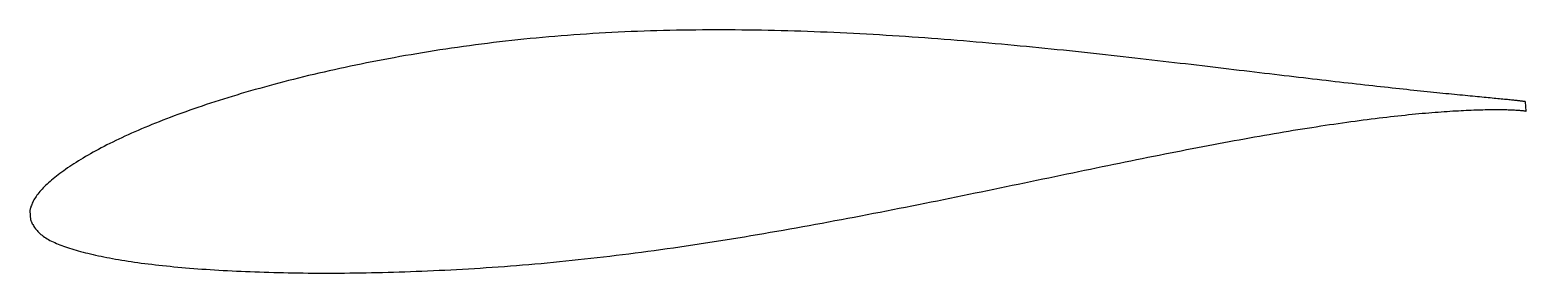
# Model space of a CAD drawing. Header units: metres. Extents: x -24 to 48.8, y -4.5 to 7.4.
import ezdxf

# ---------------------------------------------------------------- set-up
doc = ezdxf.new("R2010")
doc.units = ezdxf.units.M

msp = doc.modelspace()

# ---------------------------------------------------------------- linework, layer by layer
msp.add_lwpolyline([(48.722, 3.859), (48.72, 3.859), (48.716, 3.86), (48.709, 3.862), (48.699, 3.864), (48.686, 3.866), (48.671, 3.868), (48.653, 3.871), (48.632, 3.874), (48.608, 3.877), (48.581, 3.881), (48.551, 3.885), (48.519, 3.889), (48.484, 3.893), (48.446, 3.897), (48.406, 3.902), (48.362, 3.907), (48.316, 3.912), (48.267, 3.917), (48.215, 3.923), (48.161, 3.928), (48.103, 3.934), (48.044, 3.94), (47.981, 3.947), (47.915, 3.953), (47.847, 3.96), (47.776, 3.967), (47.702, 3.974), (47.626, 3.981), (47.547, 3.989), (47.465, 3.997), (47.38, 4.005), (47.293, 4.014), (47.203, 4.022), (47.11, 4.031), (47.015, 4.04), (46.917, 4.049), (46.816, 4.059), (46.713, 4.069), (46.607, 4.079), (46.498, 4.089), (46.387, 4.1), (46.273, 4.111), (46.157, 4.122), (46.037, 4.134), (45.916, 4.145), (45.791, 4.157), (45.664, 4.17), (45.535, 4.182), (45.403, 4.195), (45.268, 4.208), (45.131, 4.222), (44.991, 4.236), (44.849, 4.25), (44.704, 4.265), (44.557, 4.279), (44.407, 4.294), (44.255, 4.31), (44.1, 4.326), (43.943, 4.342), (43.783, 4.358), (43.621, 4.375), (43.457, 4.393), (43.29, 4.41), (43.12, 4.428), (42.949, 4.446), (42.774, 4.465), (42.598, 4.484), (42.419, 4.503), (42.238, 4.523), (42.055, 4.543), (41.869, 4.563), (41.681, 4.584), (41.49, 4.605), (41.298, 4.627), (41.103, 4.648), (40.906, 4.67), (40.706, 4.693), (40.505, 4.716), (40.301, 4.739), (40.095, 4.762), (39.887, 4.786), (39.677, 4.81), (39.465, 4.834), (39.25, 4.859), (39.034, 4.884), (38.815, 4.91), (38.594, 4.936), (38.372, 4.962), (38.147, 4.988), (37.92, 5.014), (37.692, 5.041), (37.461, 5.069), (37.228, 5.096), (36.993, 5.124), (36.757, 5.152), (36.519, 5.18), (36.278, 5.209), (36.036, 5.238), (35.792, 5.267), (35.546, 5.296), (35.298, 5.326), (35.049, 5.355), (34.798, 5.385), (34.545, 5.415), (34.29, 5.446), (34.034, 5.477), (33.776, 5.507), (33.516, 5.539), (33.254, 5.57), (32.991, 5.601), (32.727, 5.632), (32.46, 5.664), (32.193, 5.696), (31.923, 5.727), (31.652, 5.759), (31.38, 5.791), (31.106, 5.823), (30.831, 5.855), (30.554, 5.887), (30.276, 5.919), (29.996, 5.951), (29.715, 5.983), (29.433, 6.015), (29.149, 6.047), (28.864, 6.079), (28.578, 6.111), (28.291, 6.143), (28.002, 6.174), (27.712, 6.206), (27.421, 6.237), (27.129, 6.269), (26.835, 6.3), (26.541, 6.33), (26.245, 6.361), (25.949, 6.392), (25.651, 6.423), (25.352, 6.453), (25.052, 6.483), (24.751, 6.512), (24.45, 6.542), (24.147, 6.571), (23.844, 6.6), (23.539, 6.628), (23.234, 6.657), (22.928, 6.684), (22.621, 6.712), (22.313, 6.739), (22.005, 6.766), (21.695, 6.792), (21.385, 6.818), (21.075, 6.844), (20.763, 6.869), (20.452, 6.893), (20.139, 6.917), (19.826, 6.94), (19.512, 6.963), (19.198, 6.986), (18.883, 7.008), (18.568, 7.029), (18.252, 7.05), (17.936, 7.07), (17.62, 7.09), (17.303, 7.109), (16.985, 7.127), (16.668, 7.145), (16.35, 7.162), (16.032, 7.179), (15.713, 7.195), (15.394, 7.21), (15.075, 7.225), (14.756, 7.238), (14.437, 7.252), (14.117, 7.264), (13.798, 7.276), (13.478, 7.287), (13.158, 7.297), (12.839, 7.306), (12.519, 7.315), (12.199, 7.323), (11.879, 7.33), (11.56, 7.336), (11.24, 7.341), (10.921, 7.346), (10.601, 7.35), (10.282, 7.352), (9.963, 7.354), (9.644, 7.355), (9.326, 7.356), (9.007, 7.355), (8.689, 7.353), (8.372, 7.35), (8.054, 7.347), (7.737, 7.342), (7.421, 7.337), (7.105, 7.33), (6.789, 7.323), (6.474, 7.315), (6.159, 7.305), (5.845, 7.295), (5.531, 7.283), (5.218, 7.271), (4.905, 7.257), (4.593, 7.243), (4.282, 7.227), (3.971, 7.211), (3.661, 7.193), (3.352, 7.174), (3.043, 7.155), (2.736, 7.134), (2.429, 7.112), (2.122, 7.089), (1.817, 7.065), (1.512, 7.041), (1.209, 7.015), (0.906, 6.988), (0.604, 6.959), (0.303, 6.93), (0.003, 6.9), (-0.296, 6.869), (-0.594, 6.837), (-0.891, 6.804), (-1.187, 6.77), (-1.482, 6.735), (-1.775, 6.699), (-2.068, 6.662), (-2.36, 6.624), (-2.65, 6.585), (-2.939, 6.545), (-3.227, 6.504), (-3.514, 6.463), (-3.799, 6.421), (-4.083, 6.378), (-4.366, 6.333), (-4.648, 6.289), (-4.928, 6.243), (-5.207, 6.196), (-5.485, 6.149), (-5.761, 6.101), (-6.036, 6.053), (-6.309, 6.003), (-6.581, 5.953), (-6.852, 5.903), (-7.121, 5.851), (-7.388, 5.8), (-7.654, 5.747), (-7.918, 5.694), (-8.181, 5.64), (-8.443, 5.585), (-8.702, 5.53), (-8.96, 5.475), (-9.217, 5.419), (-9.471, 5.362), (-9.724, 5.304), (-9.976, 5.246), (-10.226, 5.188), (-10.473, 5.129), (-10.72, 5.069), (-10.964, 5.009), (-11.206, 4.948), (-11.447, 4.887), (-11.686, 4.825), (-11.923, 4.763), (-12.159, 4.701), (-12.392, 4.638), (-12.623, 4.574), (-12.853, 4.51), (-13.08, 4.446), (-13.306, 4.381), (-13.53, 4.316), (-13.752, 4.251), (-13.971, 4.185), (-14.189, 4.119), (-14.405, 4.052), (-14.618, 3.986), (-14.83, 3.919), (-15.039, 3.851), (-15.247, 3.784), (-15.452, 3.716), (-15.655, 3.648), (-15.856, 3.579), (-16.055, 3.511), (-16.252, 3.442), (-16.447, 3.373), (-16.639, 3.304), (-16.829, 3.235), (-17.017, 3.165), (-17.203, 3.095), (-17.386, 3.025), (-17.567, 2.955), (-17.746, 2.885), (-17.923, 2.815), (-18.097, 2.745), (-18.269, 2.674), (-18.439, 2.604), (-18.606, 2.533), (-18.771, 2.462), (-18.934, 2.391), (-19.094, 2.321), (-19.252, 2.25), (-19.407, 2.179), (-19.56, 2.108), (-19.711, 2.037), (-19.859, 1.966), (-20.004, 1.895), (-20.148, 1.824), (-20.288, 1.753), (-20.427, 1.682), (-20.562, 1.611), (-20.696, 1.54), (-20.826, 1.469), (-20.955, 1.398), (-21.08, 1.327), (-21.204, 1.256), (-21.324, 1.186), (-21.442, 1.116), (-21.558, 1.046), (-21.671, 0.976), (-21.781, 0.906), (-21.889, 0.837), (-21.994, 0.768), (-22.097, 0.7), (-22.197, 0.632), (-22.295, 0.564), (-22.389, 0.497), (-22.482, 0.43), (-22.571, 0.364), (-22.658, 0.298), (-22.743, 0.233), (-22.824, 0.169), (-22.903, 0.104), (-22.98, 0.04), (-23.054, -0.023), (-23.125, -0.086), (-23.193, -0.149), (-23.259, -0.211), (-23.322, -0.273), (-23.382, -0.334), (-23.44, -0.395), (-23.495, -0.456), (-23.547, -0.516), (-23.596, -0.576), (-23.643, -0.635), (-23.687, -0.694), (-23.729, -0.752), (-23.767, -0.81), (-23.803, -0.867), (-23.837, -0.923), (-23.867, -0.979), (-23.895, -1.033), (-23.92, -1.086), (-23.943, -1.138), (-23.962, -1.188), (-23.98, -1.236), (-23.994, -1.282), (-24.006, -1.324), (-24.016, -1.362), (-24.023, -1.394), (-24.028, -1.42), (-24.031, -1.436), (-23.997, -1.901), (-23.996, -1.904), (-23.991, -1.915), (-23.982, -1.933), (-23.971, -1.958), (-23.955, -1.994), (-23.937, -2.035), (-23.915, -2.079), (-23.891, -2.127), (-23.864, -2.175), (-23.833, -2.224), (-23.801, -2.273), (-23.765, -2.322), (-23.726, -2.37), (-23.685, -2.417), (-23.641, -2.464), (-23.595, -2.51), (-23.546, -2.556), (-23.494, -2.6), (-23.439, -2.644), (-23.382, -2.687), (-23.322, -2.729), (-23.259, -2.77), (-23.194, -2.811), (-23.126, -2.851), (-23.055, -2.89), (-22.982, -2.928), (-22.906, -2.965), (-22.827, -3.002), (-22.746, -3.038), (-22.662, -3.074), (-22.575, -3.108), (-22.486, -3.142), (-22.394, -3.176), (-22.299, -3.209), (-22.202, -3.242), (-22.103, -3.274), (-22, -3.306), (-21.895, -3.338), (-21.788, -3.369), (-21.677, -3.4), (-21.564, -3.431), (-21.449, -3.461), (-21.331, -3.492), (-21.21, -3.522), (-21.087, -3.551), (-20.962, -3.581), (-20.833, -3.61), (-20.703, -3.638), (-20.569, -3.667), (-20.434, -3.695), (-20.295, -3.722), (-20.155, -3.75), (-20.011, -3.776), (-19.866, -3.803), (-19.718, -3.828), (-19.567, -3.854), (-19.414, -3.878), (-19.259, -3.903), (-19.101, -3.926), (-18.941, -3.95), (-18.778, -3.972), (-18.613, -3.995), (-18.446, -4.016), (-18.277, -4.038), (-18.105, -4.058), (-17.93, -4.079), (-17.754, -4.099), (-17.575, -4.118), (-17.394, -4.137), (-17.211, -4.155), (-17.025, -4.173), (-16.837, -4.191), (-16.647, -4.208), (-16.455, -4.224), (-16.26, -4.241), (-16.064, -4.256), (-15.865, -4.271), (-15.664, -4.286), (-15.461, -4.3), (-15.256, -4.314), (-15.049, -4.327), (-14.839, -4.34), (-14.628, -4.352), (-14.415, -4.364), (-14.199, -4.375), (-13.982, -4.385), (-13.762, -4.396), (-13.541, -4.405), (-13.317, -4.414), (-13.092, -4.423), (-12.865, -4.431), (-12.635, -4.439), (-12.404, -4.446), (-12.171, -4.452), (-11.936, -4.458), (-11.7, -4.464), (-11.461, -4.468), (-11.221, -4.473), (-10.979, -4.476), (-10.735, -4.479), (-10.489, -4.482), (-10.242, -4.483), (-9.993, -4.485), (-9.742, -4.485), (-9.49, -4.485), (-9.236, -4.485), (-8.98, -4.483), (-8.723, -4.481), (-8.464, -4.479), (-8.203, -4.476), (-7.941, -4.472), (-7.678, -4.468), (-7.413, -4.462), (-7.146, -4.457), (-6.878, -4.45), (-6.609, -4.443), (-6.338, -4.436), (-6.066, -4.427), (-5.792, -4.418), (-5.517, -4.408), (-5.241, -4.398), (-4.963, -4.387), (-4.684, -4.375), (-4.404, -4.363), (-4.122, -4.35), (-3.84, -4.336), (-3.556, -4.322), (-3.271, -4.307), (-2.984, -4.291), (-2.697, -4.274), (-2.408, -4.256), (-2.119, -4.238), (-1.828, -4.219), (-1.536, -4.199), (-1.244, -4.178), (-0.95, -4.157), (-0.655, -4.135), (-0.359, -4.111), (-0.063, -4.087), (0.235, -4.062), (0.534, -4.036), (0.833, -4.01), (1.133, -3.982), (1.434, -3.953), (1.736, -3.924), (2.038, -3.894), (2.342, -3.863), (2.646, -3.831), (2.95, -3.798), (3.256, -3.764), (3.562, -3.729), (3.869, -3.694), (4.176, -3.657), (4.484, -3.62), (4.792, -3.582), (5.101, -3.543), (5.411, -3.504), (5.721, -3.463), (6.031, -3.422), (6.342, -3.379), (6.653, -3.337), (6.965, -3.293), (7.277, -3.248), (7.59, -3.203), (7.902, -3.157), (8.215, -3.11), (8.529, -3.063), (8.843, -3.015), (9.156, -2.966), (9.471, -2.916), (9.785, -2.867), (10.099, -2.816), (10.414, -2.764), (10.729, -2.712), (11.043, -2.66), (11.358, -2.607), (11.673, -2.553), (11.988, -2.499), (12.303, -2.444), (12.618, -2.389), (12.933, -2.333), (13.248, -2.277), (13.563, -2.22), (13.878, -2.163), (14.192, -2.106), (14.507, -2.048), (14.821, -1.99), (15.135, -1.932), (15.449, -1.873), (15.763, -1.813), (16.076, -1.754), (16.389, -1.694), (16.702, -1.634), (17.014, -1.573), (17.326, -1.513), (17.638, -1.452), (17.949, -1.391), (18.26, -1.33), (18.57, -1.268), (18.88, -1.207), (19.19, -1.145), (19.499, -1.083), (19.807, -1.021), (20.115, -0.959), (20.422, -0.896), (20.729, -0.834), (21.035, -0.772), (21.34, -0.709), (21.644, -0.647), (21.948, -0.584), (22.252, -0.522), (22.554, -0.459), (22.856, -0.397), (23.157, -0.334), (23.457, -0.272), (23.756, -0.21), (24.054, -0.148), (24.352, -0.086), (24.649, -0.024), (24.944, 0.037), (25.239, 0.099), (25.533, 0.16), (25.826, 0.221), (26.118, 0.282), (26.409, 0.342), (26.699, 0.403), (26.987, 0.462), (27.275, 0.522), (27.561, 0.581), (27.847, 0.64), (28.131, 0.699), (28.414, 0.757), (28.696, 0.815), (28.977, 0.872), (29.256, 0.93), (29.534, 0.986), (29.811, 1.042), (30.087, 1.098), (30.361, 1.153), (30.634, 1.208), (30.906, 1.263), (31.176, 1.316), (31.445, 1.37), (31.712, 1.422), (31.978, 1.474), (32.243, 1.526), (32.506, 1.577), (32.767, 1.628), (33.027, 1.678), (33.286, 1.727), (33.543, 1.776), (33.798, 1.824), (34.052, 1.872), (34.304, 1.919), (34.555, 1.965), (34.804, 2.01), (35.051, 2.055), (35.297, 2.099), (35.541, 2.143), (35.783, 2.186), (36.023, 2.228), (36.262, 2.269), (36.499, 2.31), (36.734, 2.35), (36.967, 2.389), (37.199, 2.428), (37.428, 2.466), (37.656, 2.503), (37.882, 2.539), (38.106, 2.575), (38.328, 2.61), (38.548, 2.644), (38.766, 2.677), (38.982, 2.71), (39.197, 2.742), (39.409, 2.774), (39.619, 2.804), (39.827, 2.834), (40.034, 2.863), (40.238, 2.891), (40.44, 2.919), (40.64, 2.946), (40.837, 2.972), (41.033, 2.997), (41.227, 3.022), (41.418, 3.046), (41.607, 3.069), (41.794, 3.092), (41.979, 3.114), (42.162, 3.135), (42.342, 3.155), (42.52, 3.175), (42.696, 3.194), (42.87, 3.212), (43.041, 3.23), (43.21, 3.247), (43.377, 3.263), (43.541, 3.279), (43.703, 3.294), (43.863, 3.308), (44.02, 3.321), (44.175, 3.334), (44.328, 3.347), (44.478, 3.358), (44.626, 3.369), (44.771, 3.38), (44.914, 3.39), (45.055, 3.399), (45.193, 3.408), (45.328, 3.416), (45.461, 3.423), (45.592, 3.43), (45.72, 3.437), (45.846, 3.443), (45.969, 3.448), (46.089, 3.453), (46.207, 3.458), (46.322, 3.462), (46.435, 3.465), (46.545, 3.469), (46.653, 3.471), (46.758, 3.473), (46.861, 3.475), (46.961, 3.477), (47.058, 3.478), (47.152, 3.479), (47.244, 3.479), (47.334, 3.479), (47.42, 3.479), (47.504, 3.478), (47.586, 3.477), (47.664, 3.476), (47.74, 3.474), (47.814, 3.473), (47.884, 3.471), (47.952, 3.469), (48.017, 3.466), (48.08, 3.464), (48.139, 3.461), (48.197, 3.458), (48.251, 3.455), (48.302, 3.452), (48.351, 3.449), (48.397, 3.445), (48.44, 3.442), (48.481, 3.439), (48.519, 3.435), (48.554, 3.432), (48.586, 3.429), (48.616, 3.426), (48.642, 3.422), (48.666, 3.419), (48.687, 3.417), (48.705, 3.414), (48.721, 3.411), (48.734, 3.409), (48.744, 3.407), (48.751, 3.406), (48.755, 3.405), (48.756, 3.404)], close=True)

doc.saveas('drawing.dxf')
